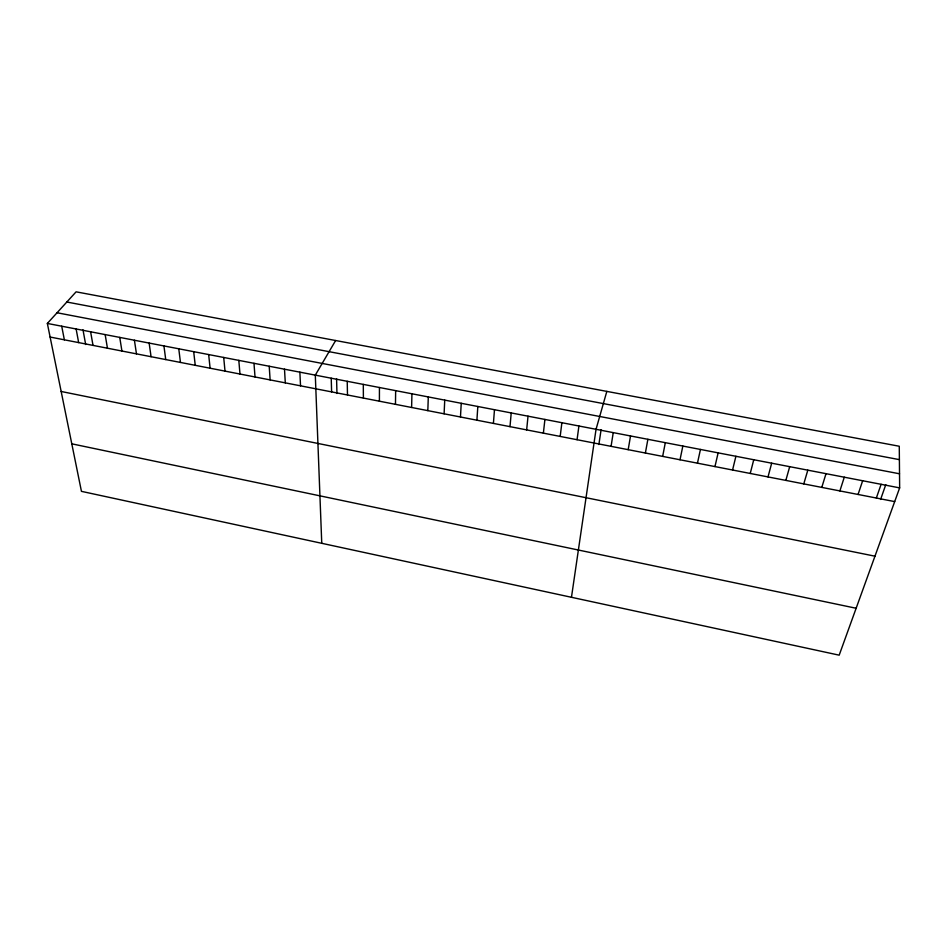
<?xml version="1.0" encoding="UTF-8"?>
<svg xmlns="http://www.w3.org/2000/svg" width="947" height="947" viewBox="0 0 947 947"><rect width="100%" height="100%" fill="white"/><g stroke="black" fill="none" stroke-linecap="round" stroke-linejoin="round"><path stroke-width="1.42" d="M379.404 401.197L379.439 387.512M395.467 404.333L395.657 390.638M411.614 407.47L411.933 393.786M427.831 410.631L428.293 396.935M444.107 413.803L444.735 400.108M460.467 417L461.236 403.292M476.909 420.196L477.821 406.488M493.411 423.416L494.476 409.708M509.995 426.647L511.214 412.939M526.65 429.891L528.024 416.183M543.377 433.146L544.916 419.438M560.186 436.425L561.879 422.717M577.066 439.716L578.913 425.996M571.467 597.285L596.042 429.299L606.826 391.395M598.871 444.534L601.085 429.749M611.075 446.333L613.242 432.625M628.192 449.671L630.524 435.951M645.381 453.021L647.878 439.301M662.663 456.383L665.315 442.675M680.017 459.769L682.846 446.049M697.454 463.166L700.449 449.446M714.961 466.575L718.134 452.855M732.564 470.008L735.902 456.288M750.237 473.453L753.753 459.733M768.005 476.909L771.687 463.19M785.844 480.389L789.703 466.67M803.778 483.881L807.815 470.162M821.783 487.397L826.009 473.678M839.882 490.925L844.286 477.205M858.065 494.464L862.658 480.745M876.342 498.027L881.112 484.308M880.592 499.448L885.788 484.663M899.65 487.883L839.184 655.17L81.442 491.351L47.35 323.436L76.091 291.83L899.271 446.25L899.65 487.883L47.35 323.436M335.64 340.518L315.304 375.13L321.755 543.306M66.823 302.022L899.39 459.638M57.057 312.759L899.52 473.784M50.108 337.037L894.69 501.602M61.164 391.478L874.957 556.185M71.794 443.823L856.147 608.258M61.709 326.206L64.36 339.819M76.127 328.988L78.66 342.601M82.993 329.828L85.668 344.507M90.604 331.781L93.019 345.406M105.153 334.587L107.449 348.212M119.748 337.404L121.926 351.029M134.415 340.233L136.463 353.87M149.141 343.074L151.07 356.711M163.926 345.927L165.737 359.564M178.77 348.792L180.463 362.441M193.685 351.668L195.248 365.317M208.66 354.557L210.104 368.217M223.705 357.457L225.007 371.117M238.81 360.381L239.982 374.029M253.974 363.305L255.027 376.965M269.208 366.24L270.132 379.913M284.502 369.188L285.296 382.86M299.868 372.159L300.53 385.831M331.225 378.208L331.616 391.892M336.587 378.741L336.954 393.478M347.229 381.298L347.478 394.982M363.293 384.399L363.399 398.083"/></g></svg>
